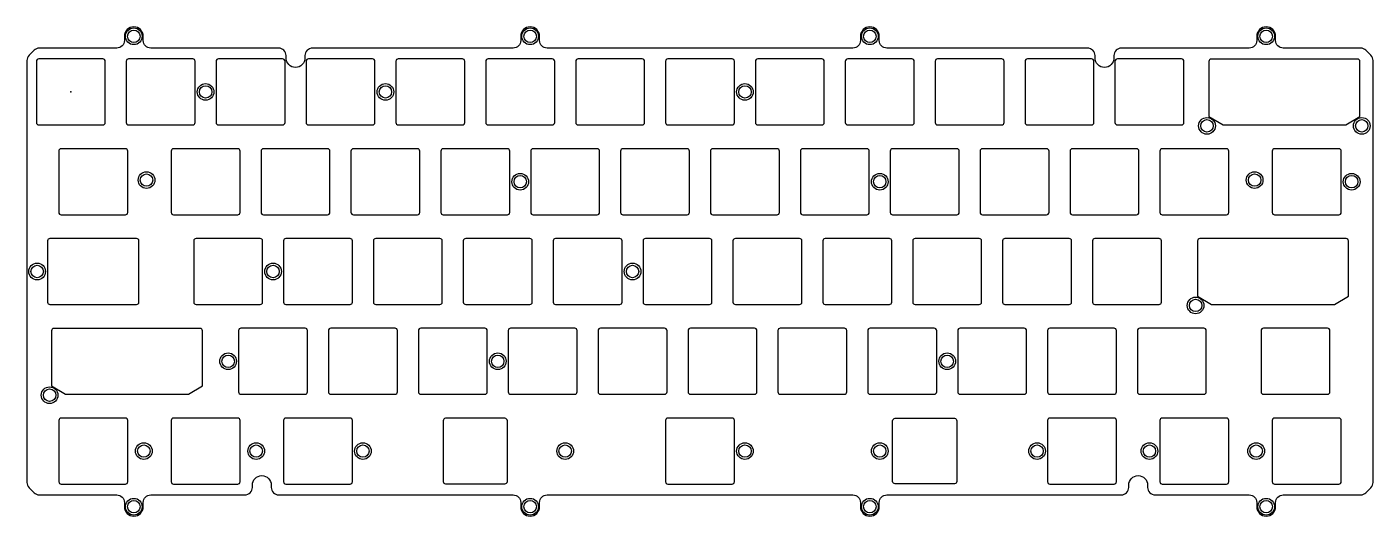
# Model space of a CAD drawing. Header units: millimetres. Extents: x -9 to 276, y -90 to 14.
import ezdxf

# ---------------------------------------------------------------- set-up
doc = ezdxf.new("R2010")
doc.units = ezdxf.units.MM
doc.header["$MEASUREMENT"] = 0
doc.layers.add('BLACK', color=7, linetype='Continuous')

msp = doc.modelspace()

# ---------------------------------------------------------------- linework, layer by layer
msp.add_line((12.06, -25.55), (12.06, -12.55))
for points in [[(217.07, 7.2), (217.07, 7.7, 0.414214), (215.47, 9.3), (172.95, 9.3, -0.414214), (171.35, 10.9), (171.35, 11.8, 1), (167.35, 11.8), (167.35, 10.9, -0.414214), (165.75, 9.3), (100.95, 9.3, -0.414214), (99.35, 10.9), (99.35, 11.8, 1), (95.35, 11.8), (95.35, 10.9, -0.414214), (93.75, 9.3), (51.23, 9.3, 0.414214), (49.63, 7.7), (49.63, 7.2, -1), (45.63, 7.2), (45.63, 7.7, 0.414214), (44.03, 9.3), (16.95, 9.3, -0.414214), (15.35, 10.9), (15.35, 11.8, 1), (11.35, 11.8), (11.35, 10.9, -0.414214), (9.75, 9.3), (-6.64, 9.3, 0.198912), (-7.77, 8.83), (-8.83, 7.77, 0.198912), (-9.3, 6.64), (-9.3, -82.84, 0.198912), (-8.83, -83.97), (-7.77, -85.03, 0.198912), (-6.64, -85.5), (9.75, -85.5, -0.414214), (11.35, -87.1), (11.35, -88, 1), (15.35, -88), (15.35, -87.1, -0.414214), (16.95, -85.5), (36.88, -85.5, 0.414214), (38.48, -83.9), (38.48, -83.41, -1), (42.48, -83.41), (42.48, -83.9, 0.414214), (44.08, -85.5), (93.75, -85.5, -0.414214), (95.35, -87.1), (95.35, -88, 1), (99.35, -88), (99.35, -87.1, -0.414214), (100.95, -85.5), (165.75, -85.5, -0.414214), (167.35, -87.1), (167.35, -88, 1), (171.35, -88), (171.35, -87.1, -0.414214), (172.95, -85.5), (222.62, -85.5, 0.414214), (224.22, -83.9), (224.22, -83.41, -1), (228.22, -83.41), (228.22, -83.9, 0.414214), (229.82, -85.5), (249.75, -85.5, -0.414214), (251.35, -87.1), (251.35, -88, 1), (255.35, -88), (255.35, -87.1, -0.414214), (256.95, -85.5), (273.34, -85.5, 0.198912), (274.47, -85.03), (275.53, -83.97, 0.198912), (276, -82.84), (276, 6.64, 0.198912), (275.53, 7.77), (274.47, 8.83, 0.198912), (273.34, 9.3), (256.95, 9.3, -0.414214), (255.35, 10.9), (255.35, 11.8, 1), (251.35, 11.8), (251.35, 10.9, -0.414214), (249.75, 9.3), (222.67, 9.3, 0.414214), (221.07, 7.7), (221.07, 7.2, -1)], [(7.3, -6.5), (7.3, 6.5, 0.414214), (6.8, 7), (-6.8, 7, 0.414212), (-7.3, 6.5), (-7.3, -6.5, 0.414212), (-6.8, -7), (6.8, -7, 0.414214)], [(11.75, -6.5, 0.414212), (12.25, -7), (25.85, -7, 0.414214), (26.35, -6.5), (26.35, 6.5, 0.414214), (25.85, 7), (12.25, 7, 0.414212), (11.75, 6.5)], [(45.4, -6.5), (45.4, 6.5, 0.414214), (44.9, 7), (31.3, 7, 0.414212), (30.8, 6.5), (30.8, -6.5, 0.414212), (31.3, -7), (44.9, -7, 0.414214)], [(64.45, -6.5), (64.45, 6.5, 0.414214), (63.95, 7), (50.35, 7, 0.414212), (49.85, 6.5), (49.85, -6.5, 0.414212), (50.35, -7), (63.95, -7, 0.414214)], [(68.9, 6.5), (68.9, -6.5, 0.414212), (69.4, -7), (83, -7, 0.414214), (83.5, -6.5), (83.5, 6.5, 0.414214), (83, 7), (69.4, 7, 0.414212)], [(102.05, 7), (88.45, 7, 0.414212), (87.95, 6.5), (87.95, -6.5, 0.414212), (88.45, -7), (102.05, -7, 0.414214), (102.55, -6.5), (102.55, 6.5, 0.414214)], [(121.6, 6.5, 0.414214), (121.1, 7), (107.5, 7, 0.414212), (107, 6.5), (107, -6.5, 0.414212), (107.5, -7), (121.1, -7, 0.414214), (121.6, -6.5)], [(126.55, -7), (140.15, -7, 0.414214), (140.65, -6.5), (140.65, 6.5, 0.414214), (140.15, 7), (126.55, 7, 0.414212), (126.05, 6.5), (126.05, -6.5, 0.414212)], [(159.2, -7, 0.414214), (159.7, -6.5), (159.7, 6.5, 0.414214), (159.2, 7), (145.6, 7, 0.414212), (145.1, 6.5), (145.1, -6.5, 0.414212), (145.6, -7)], [(178.75, -6.5), (178.75, 6.5, 0.414214), (178.25, 7), (164.65, 7, 0.414212), (164.15, 6.5), (164.15, -6.5, 0.414212), (164.65, -7), (178.25, -7, 0.414214)], [(183.2, 6.5), (183.2, -6.5, 0.414212), (183.7, -7), (197.3, -7, 0.414214), (197.8, -6.5), (197.8, 6.5, 0.414214), (197.3, 7), (183.7, 7, 0.414212)], [(216.85, -6.5), (216.85, 6.5, 0.414214), (216.35, 7), (202.75, 7, 0.414212), (202.25, 6.5), (202.25, -6.5, 0.414212), (202.75, -7), (216.35, -7, 0.414214)], [(235.9, 6.5, 0.414214), (235.4, 7), (221.8, 7, 0.414212), (221.3, 6.5), (221.3, -6.5, 0.414212), (221.8, -7), (235.4, -7, 0.414214), (235.9, -6.5)], [(241.2, 6.47), (241.2, -5.24), (244.2, -6.97), (270.2, -6.97), (273.2, -5.24), (273.2, 6.47, 0.414214), (272.7, 6.97), (241.7, 6.97, 0.414212)], [(-2.54, -25.55, 0.414214), (-2.04, -26.05), (11.56, -26.05, 0.414212), (12.06, -25.55), (12.06, -12.55, 0.414212), (11.56, -12.05), (-2.04, -12.05, 0.414214), (-2.54, -12.55)], [(21.27, -12.55), (21.27, -25.55, 0.414212), (21.77, -26.05), (35.38, -26.05, 0.414214), (35.88, -25.55), (35.88, -12.55, 0.414214), (35.38, -12.05), (21.77, -12.05, 0.414212)], [(40.33, -25.55, 0.414212), (40.83, -26.05), (54.42, -26.05, 0.414214), (54.92, -25.55), (54.92, -12.55, 0.414214), (54.42, -12.05), (40.83, -12.05, 0.414212), (40.33, -12.55)], [(59.38, -12.55), (59.38, -25.55, 0.414212), (59.88, -26.05), (73.47, -26.05, 0.414214), (73.97, -25.55), (73.97, -12.55, 0.414214), (73.47, -12.05), (59.88, -12.05, 0.414212)], [(78.92, -26.05), (92.53, -26.05, 0.414214), (93.03, -25.55), (93.03, -12.55, 0.414214), (92.53, -12.05), (78.92, -12.05, 0.414212), (78.42, -12.55), (78.42, -25.55, 0.414212)], [(97.97, -26.05), (111.58, -26.05, 0.414214), (112.08, -25.55), (112.08, -12.55, 0.414214), (111.58, -12.05), (97.97, -12.05, 0.414212), (97.48, -12.55), (97.48, -25.55, 0.414212)], [(117.03, -12.05, 0.414212), (116.53, -12.55), (116.53, -25.55, 0.414212), (117.03, -26.05), (130.62, -26.05, 0.414214), (131.12, -25.55), (131.12, -12.55, 0.414214), (130.62, -12.05)], [(135.57, -25.55, 0.414212), (136.07, -26.05), (149.68, -26.05, 0.414214), (150.18, -25.55), (150.18, -12.55, 0.414214), (149.68, -12.05), (136.07, -12.05, 0.414212), (135.57, -12.55)], [(154.62, -12.55), (154.62, -25.55, 0.414212), (155.12, -26.05), (168.72, -26.05, 0.414214), (169.22, -25.55), (169.22, -12.55, 0.414214), (168.72, -12.05), (155.12, -12.05, 0.414212)], [(174.18, -12.05, 0.414212), (173.68, -12.55), (173.68, -25.55, 0.414212), (174.18, -26.05), (187.78, -26.05, 0.414214), (188.28, -25.55), (188.28, -12.55, 0.414214), (187.78, -12.05)], [(207.32, -12.55, 0.414214), (206.82, -12.05), (193.22, -12.05, 0.414212), (192.72, -12.55), (192.72, -25.55, 0.414212), (193.22, -26.05), (206.82, -26.05, 0.414214), (207.32, -25.55)], [(226.38, -12.55, 0.414214), (225.88, -12.05), (212.28, -12.05, 0.414212), (211.78, -12.55), (211.78, -25.55, 0.414212), (212.28, -26.05), (225.88, -26.05, 0.414214), (226.38, -25.55)], [(244.93, -12.05), (231.32, -12.05, 0.414212), (230.82, -12.55), (230.82, -25.55, 0.414212), (231.32, -26.05), (244.93, -26.05, 0.414214), (245.43, -25.55), (245.43, -12.55, 0.414214)], [(254.64, -12.55), (254.64, -25.55, 0.414212), (255.14, -26.05), (268.74, -26.05, 0.414214), (269.24, -25.55), (269.24, -12.55, 0.414214), (268.74, -12.05), (255.14, -12.05, 0.414212)], [(-4.42, -31.1, 0.414212), (-4.92, -31.6), (-4.92, -44.6, 0.414212), (-4.42, -45.1), (13.94, -45.1, 0.414214), (14.44, -44.6), (14.44, -31.6, 0.414214), (13.94, -31.1)], [(40.14, -31.1), (26.54, -31.1, 0.414212), (26.04, -31.6), (26.04, -44.6, 0.414212), (26.54, -45.1), (40.14, -45.1, 0.414214), (40.64, -44.6), (40.64, -31.6, 0.414214)], [(45.59, -31.1, 0.414212), (45.09, -31.6), (45.09, -44.6, 0.414212), (45.59, -45.1), (59.19, -45.1, 0.414214), (59.69, -44.6), (59.69, -31.6, 0.414214), (59.19, -31.1)], [(78.24, -31.1), (64.64, -31.1, 0.414212), (64.14, -31.6), (64.14, -44.6, 0.414212), (64.64, -45.1), (78.24, -45.1, 0.414214), (78.74, -44.6), (78.74, -31.6, 0.414214)], [(83.69, -45.1), (97.29, -45.1, 0.414214), (97.79, -44.6), (97.79, -31.6, 0.414214), (97.29, -31.1), (83.69, -31.1, 0.414212), (83.19, -31.6), (83.19, -44.6, 0.414212)], [(102.74, -45.1), (116.34, -45.1, 0.414214), (116.84, -44.6), (116.84, -31.6, 0.414214), (116.34, -31.1), (102.74, -31.1, 0.414212), (102.24, -31.6), (102.24, -44.6, 0.414212)], [(135.89, -31.6, 0.414214), (135.39, -31.1), (121.79, -31.1, 0.414212), (121.29, -31.6), (121.29, -44.6, 0.414212), (121.79, -45.1), (135.39, -45.1, 0.414214), (135.89, -44.6)], [(140.34, -44.6, 0.414212), (140.84, -45.1), (154.44, -45.1, 0.414214), (154.94, -44.6), (154.94, -31.6, 0.414214), (154.44, -31.1), (140.84, -31.1, 0.414212), (140.34, -31.6)], [(159.39, -44.6, 0.414212), (159.89, -45.1), (173.49, -45.1, 0.414214), (173.99, -44.6), (173.99, -31.6, 0.414214), (173.49, -31.1), (159.89, -31.1, 0.414212), (159.39, -31.6)], [(178.44, -44.6, 0.414212), (178.94, -45.1), (192.54, -45.1, 0.414214), (193.04, -44.6), (193.04, -31.6, 0.414214), (192.54, -31.1), (178.94, -31.1, 0.414212), (178.44, -31.6)], [(197.99, -31.1, 0.414212), (197.49, -31.6), (197.49, -44.6, 0.414212), (197.99, -45.1), (211.59, -45.1, 0.414214), (212.09, -44.6), (212.09, -31.6, 0.414214), (211.59, -31.1)], [(217.04, -31.1, 0.414212), (216.54, -31.6), (216.54, -44.6, 0.414212), (217.04, -45.1), (230.64, -45.1, 0.414214), (231.14, -44.6), (231.14, -31.6, 0.414214), (230.64, -31.1)], [(238.79, -31.62), (238.79, -43.34), (241.79, -45.08), (267.79, -45.08), (270.79, -43.34), (270.79, -31.62, 0.414214), (270.29, -31.12), (239.29, -31.12, 0.414212)], [(-4.09, -50.67), (-4.09, -62.39), (-1.09, -64.12), (24.91, -64.12), (27.91, -62.39), (27.91, -50.67, 0.414214), (27.41, -50.17), (-3.59, -50.17, 0.414212)], [(36.06, -50.15, 0.414212), (35.56, -50.65), (35.56, -63.65, 0.414212), (36.06, -64.15), (49.66, -64.15, 0.414214), (50.16, -63.65), (50.16, -50.65, 0.414214), (49.66, -50.15)], [(69.21, -50.65, 0.414214), (68.71, -50.15), (55.11, -50.15, 0.414212), (54.61, -50.65), (54.61, -63.65, 0.414212), (55.11, -64.15), (68.71, -64.15, 0.414214), (69.21, -63.65)], [(74.16, -50.15, 0.414212), (73.66, -50.65), (73.66, -63.65, 0.414212), (74.16, -64.15), (87.76, -64.15, 0.414214), (88.26, -63.65), (88.26, -50.65, 0.414214), (87.76, -50.15)], [(93.21, -64.15), (106.81, -64.15, 0.414214), (107.31, -63.65), (107.31, -50.65, 0.414214), (106.81, -50.15), (93.21, -50.15, 0.414212), (92.71, -50.65), (92.71, -63.65, 0.414212)], [(126.36, -50.65, 0.414214), (125.86, -50.15), (112.26, -50.15, 0.414212), (111.76, -50.65), (111.76, -63.65, 0.414212), (112.26, -64.15), (125.86, -64.15, 0.414214), (126.36, -63.65)], [(145.41, -63.65), (145.41, -50.65, 0.414214), (144.91, -50.15), (131.31, -50.15, 0.414212), (130.81, -50.65), (130.81, -63.65, 0.414212), (131.31, -64.15), (144.91, -64.15, 0.414214)], [(149.86, -50.65), (149.86, -63.65, 0.414212), (150.36, -64.15), (163.96, -64.15, 0.414214), (164.46, -63.65), (164.46, -50.65, 0.414214), (163.96, -50.15), (150.36, -50.15, 0.414212)], [(183.51, -63.65), (183.51, -50.65, 0.414214), (183.01, -50.15), (169.41, -50.15, 0.414212), (168.91, -50.65), (168.91, -63.65, 0.414212), (169.41, -64.15), (183.01, -64.15, 0.414214)], [(187.96, -63.65, 0.414212), (188.46, -64.15), (202.06, -64.15, 0.414214), (202.56, -63.65), (202.56, -50.65, 0.414214), (202.06, -50.15), (188.46, -50.15, 0.414212), (187.96, -50.65)], [(221.11, -64.15, 0.414214), (221.61, -63.65), (221.61, -50.65, 0.414214), (221.11, -50.15), (207.51, -50.15, 0.414212), (207.01, -50.65), (207.01, -63.65, 0.414212), (207.51, -64.15)], [(11.56, -83.2, 0.414214), (12.06, -82.7), (12.06, -69.7, 0.414214), (11.56, -69.2), (-2.04, -69.2, 0.414212), (-2.54, -69.7), (-2.54, -82.7, 0.414212), (-2.04, -83.2)], [(-2.04, -69.2, 0.414212), (-2.54, -69.7), (-2.54, -82.7, 0.414212), (-2.04, -83.2), (11.56, -83.2, 0.414214), (12.06, -82.7), (12.06, -69.7, 0.414214), (11.56, -69.2)], [(21.77, -69.2, 0.414212), (21.27, -69.7), (21.27, -82.7, 0.414212), (21.77, -83.2), (35.38, -83.2, 0.414214), (35.88, -82.7), (35.88, -69.7, 0.414214), (35.38, -69.2)], [(21.77, -83.2), (35.38, -83.2, 0.414214), (35.88, -82.7), (35.88, -69.7, 0.414214), (35.38, -69.2), (21.77, -69.2, 0.414212), (21.27, -69.7), (21.27, -82.7, 0.414212)], [(59.19, -69.2), (45.59, -69.2, 0.414212), (45.09, -69.7), (45.09, -82.7, 0.414212), (45.59, -83.2), (59.19, -83.2, 0.414214), (59.69, -82.7), (59.69, -69.7, 0.414214)], [(45.09, -82.7, 0.414212), (45.59, -83.2), (59.19, -83.2, 0.414214), (59.69, -82.7), (59.69, -69.7, 0.414214), (59.19, -69.2), (45.59, -69.2, 0.414212), (45.09, -69.7)], [(92.02, -83.15, 0.414212), (92.52, -82.65), (92.52, -69.75, 0.414212), (92.02, -69.25), (79.42, -69.25, 0.414212), (78.92, -69.75), (78.92, -82.65, 0.414212), (79.42, -83.15)], [(92.02, -83.15, 0.414212), (92.52, -82.65), (92.52, -69.75, 0.414212), (92.02, -69.25), (79.42, -69.25, 0.414212), (78.92, -69.75), (78.92, -82.65, 0.414212), (79.42, -83.15)], [(126.55, -83.2), (140.15, -83.2, 0.414214), (140.65, -82.7), (140.65, -69.7, 0.414214), (140.15, -69.2), (126.55, -69.2, 0.414212), (126.05, -69.7), (126.05, -82.7, 0.414212)], [(126.05, -69.7), (126.05, -82.7, 0.414212), (126.55, -83.2), (140.15, -83.2, 0.414214), (140.65, -82.7), (140.65, -69.7, 0.414214), (140.15, -69.2), (126.55, -69.2, 0.414212)], [(187.78, -69.75), (187.78, -82.65, -0.414214), (187.28, -83.15), (174.68, -83.15, -0.414214), (174.18, -82.65), (174.18, -69.75, -0.414214), (174.68, -69.25), (187.28, -69.25, -0.414214)], [(187.28, -83.15), (174.68, -83.15, -0.414214), (174.18, -82.65), (174.18, -69.75, -0.414214), (174.68, -69.25), (187.28, -69.25, -0.414214), (187.78, -69.75), (187.78, -82.65, -0.414214)], [(207.01, -69.7), (207.01, -82.7, 0.414212), (207.51, -83.2), (221.11, -83.2, 0.414214), (221.61, -82.7), (221.61, -69.7, 0.414214), (221.11, -69.2), (207.51, -69.2, 0.414212)], [(207.01, -69.7), (207.01, -82.7, 0.414212), (207.51, -83.2), (221.11, -83.2, 0.414214), (221.61, -82.7), (221.61, -69.7, 0.414214), (221.11, -69.2), (207.51, -69.2, 0.414212)], [(245.43, -82.7), (245.43, -69.7, 0.414214), (244.93, -69.2), (231.32, -69.2, 0.414212), (230.82, -69.7), (230.82, -82.7, 0.414212), (231.32, -83.2), (244.93, -83.2, 0.414214)], [(245.43, -82.7), (245.43, -69.7, 0.414214), (244.93, -69.2), (231.32, -69.2, 0.414212), (230.82, -69.7), (230.82, -82.7, 0.414212), (231.32, -83.2), (244.93, -83.2, 0.414214)], [(269.24, -82.7), (269.24, -69.7, 0.414214), (268.74, -69.2), (255.14, -69.2, 0.414212), (254.64, -69.7), (254.64, -82.7, 0.414212), (255.14, -83.2), (268.74, -83.2, 0.414214)], [(269.24, -69.7, 0.414214), (268.74, -69.2), (255.14, -69.2, 0.414212), (254.64, -69.7), (254.64, -82.7, 0.414212), (255.14, -83.2), (268.74, -83.2, 0.414214), (269.24, -82.7)]]:
    msp.add_lwpolyline(points, format="xyb", close=True)
for centre, radius in [((13.35, 11.8), 1.77), ((13.35, 11.8), 1.32), ((97.35, 11.8), 1.77), ((97.35, 11.8), 1.32), ((169.35, 11.8), 1.77), ((169.35, 11.8), 1.32), ((253.35, 11.8), 1.77), ((253.35, 11.8), 1.32), ((28.57, 0), 1.77), ((28.57, 0), 1.32), ((66.68, 0), 1.77), ((66.68, 0), 1.32), ((142.88, 0), 1.77), ((142.88, 0), 1.32), ((240.8, -7.2), 1.77), ((273.6, -7.2), 1.77), ((240.8, -7.2), 1.32), ((273.6, -7.2), 1.32), ((16.05, -18.7), 1.77), ((250.9, -18.7), 1.77), ((16.05, -18.7), 1.32), ((95.25, -19.05), 1.77), ((95.25, -19.05), 1.32), ((171.45, -19.05), 1.77), ((171.45, -19.05), 1.32), ((250.9, -18.7), 1.32), ((271.46, -19.05), 1.77), ((271.46, -19.05), 1.32), ((-7.14, -38.1), 1.77), ((-7.14, -38.1), 1.32), ((42.86, -38.1), 1.77), ((42.86, -38.1), 1.32), ((119.06, -38.1), 1.77), ((119.06, -38.1), 1.32), ((238.39, -45.3), 1.77), ((238.39, -45.3), 1.32), ((33.34, -57.15), 1.77), ((33.34, -57.15), 1.32), ((90.49, -57.15), 1.77), ((90.49, -57.15), 1.32), ((185.74, -57.15), 1.77), ((185.74, -57.15), 1.32), ((-4.49, -64.35), 1.77), ((-4.49, -64.35), 1.32), ((15.48, -76.2), 1.77), ((15.48, -76.2), 1.32), ((39.29, -76.2), 1.77), ((39.29, -76.2), 1.32), ((61.91, -76.2), 1.77), ((61.91, -76.2), 1.32), ((104.78, -76.2), 1.77), ((104.78, -76.2), 1.32), ((142.88, -76.2), 1.77), ((142.88, -76.2), 1.32), ((171.45, -76.2), 1.77), ((171.45, -76.2), 1.32), ((204.79, -76.2), 1.77), ((204.79, -76.2), 1.32), ((228.6, -76.2), 1.77), ((228.6, -76.2), 1.32), ((251.22, -76.2), 1.77), ((251.22, -76.2), 1.32), ((13.35, -88), 1.77), ((13.35, -88), 1.32), ((97.35, -88), 1.77), ((97.35, -88), 1.32), ((169.35, -88), 1.77), ((169.35, -88), 1.32), ((253.35, -88), 1.77), ((253.35, -88), 1.32)]:
    msp.add_circle(centre, radius)
msp.add_point((0, 0))
at = {"layer": 'BLACK', "linetype": 'Continuous'}
for p, q in [((226.06, -50.65), (226.06, -63.65)), ((240.16, -50.15), (226.56, -50.15)), ((240.66, -63.65), (240.66, -50.64)), ((252.25, -50.65), (252.25, -63.65)), ((266.35, -50.15), (252.75, -50.15)), ((266.85, -63.65), (266.85, -50.65)), ((226.56, -64.15), (240.17, -64.15)), ((252.75, -64.15), (266.35, -64.15))]:
    msp.add_line(p, q, dxfattribs=at)
at = {"layer": 'BLACK'}
for centre, start, end in [((226.56, -50.65), 89.9899, 180), ((240.16, -50.65), 0.935, 90), ((252.75, -50.65), 90, 180), ((266.35, -50.65), 0, 90), ((226.56, -63.65), 179.994, 270), ((240.16, -63.65), 270.7268, 0), ((252.75, -63.65), 180, 270), ((266.35, -63.65), 270, 0)]:
    msp.add_arc(centre, 0.5, start, end, dxfattribs=at)

doc.saveas('drawing.dxf')
